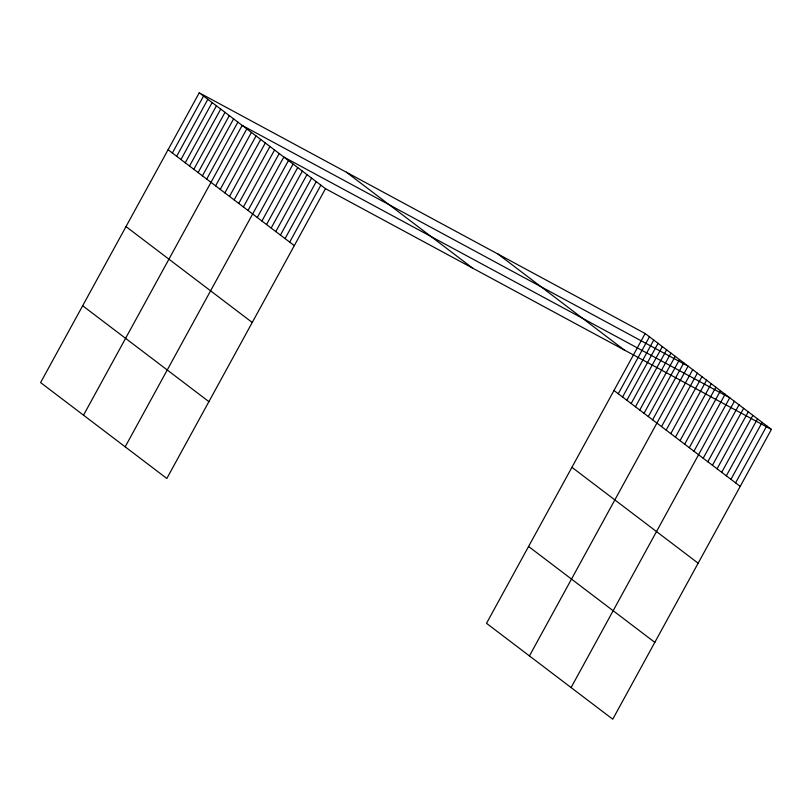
<?xml version="1.0" encoding="UTF-8"?>
<svg xmlns="http://www.w3.org/2000/svg" width="812" height="812" viewBox="0 0 812 812"><rect width="100%" height="100%" fill="white"/><g stroke="black" fill="none" stroke-linecap="round" stroke-linejoin="round"><path stroke-width="1.22" d="M199.255 92.791L40.6 382.584L166.836 478.471L325.49 188.678L199.255 92.791L645.164 333.529L771.4 429.416L612.745 719.209L486.51 623.322L645.164 333.529M172.367 153.001L203.548 96.049M176.661 156.269L207.842 99.318M180.944 159.528L212.125 102.576M185.237 162.786L216.418 105.834M189.531 166.044L220.712 109.092M193.824 169.302L225.005 112.35M198.118 172.57L229.299 115.619M202.411 175.828L233.592 118.877M206.705 179.087L237.886 122.135M83.514 415.186L242.169 125.393L688.089 366.131L529.434 655.923M215.616 185.867L246.797 128.915M220.245 189.379L251.426 132.427M224.873 192.891L256.054 135.939M229.502 196.413L260.682 139.461M234.13 199.925L265.311 142.973M238.758 203.447L269.939 146.495M243.397 206.958L274.568 150.007M248.025 210.47L279.196 153.519M125.18 446.823L283.824 157.041L729.744 397.778L571.09 687.561M257.282 217.504L288.453 160.553M261.911 221.026L293.081 164.075M266.539 224.538L297.72 167.587M271.167 228.05L302.348 171.099M275.796 231.572L306.977 174.621M280.424 235.084L311.605 178.132M285.053 238.606L316.233 181.655M289.681 242.118L320.862 185.166M618.277 393.739L649.458 336.787M622.571 397.007L653.751 340.055M626.864 400.265L658.045 343.314M631.157 403.523L662.338 346.572M635.451 406.782L666.632 349.83M639.734 410.04L670.915 353.088M644.028 413.308L675.208 356.356M648.321 416.566L679.502 359.614M652.615 419.824L683.795 362.873M661.536 426.604L692.717 369.653M666.165 430.116L697.346 373.165M670.793 433.628L701.974 376.677M675.422 437.15L706.602 380.199M680.05 440.662L711.231 383.711M684.678 444.184L715.859 387.233M689.307 447.696L720.488 390.745M693.935 451.208L725.116 394.256M703.192 458.242L734.373 401.29M707.82 461.764L739.001 404.812M712.449 465.276L743.63 408.324M717.077 468.788L748.258 411.836M721.706 472.31L752.886 415.358M726.334 475.822L757.515 418.87M730.962 479.344L762.143 422.392M735.591 482.856L766.772 425.904M325.49 188.678L771.4 429.416M498.02 254.085L624.245 349.972M346.409 172.235L472.635 268.122M613.984 390.481L740.219 486.368M168.074 149.743L294.309 245.63M571.922 467.316L698.158 563.203M126.002 226.578L252.238 322.465M528.582 546.486L654.817 642.373M82.662 305.748L208.897 401.635"/></g></svg>
